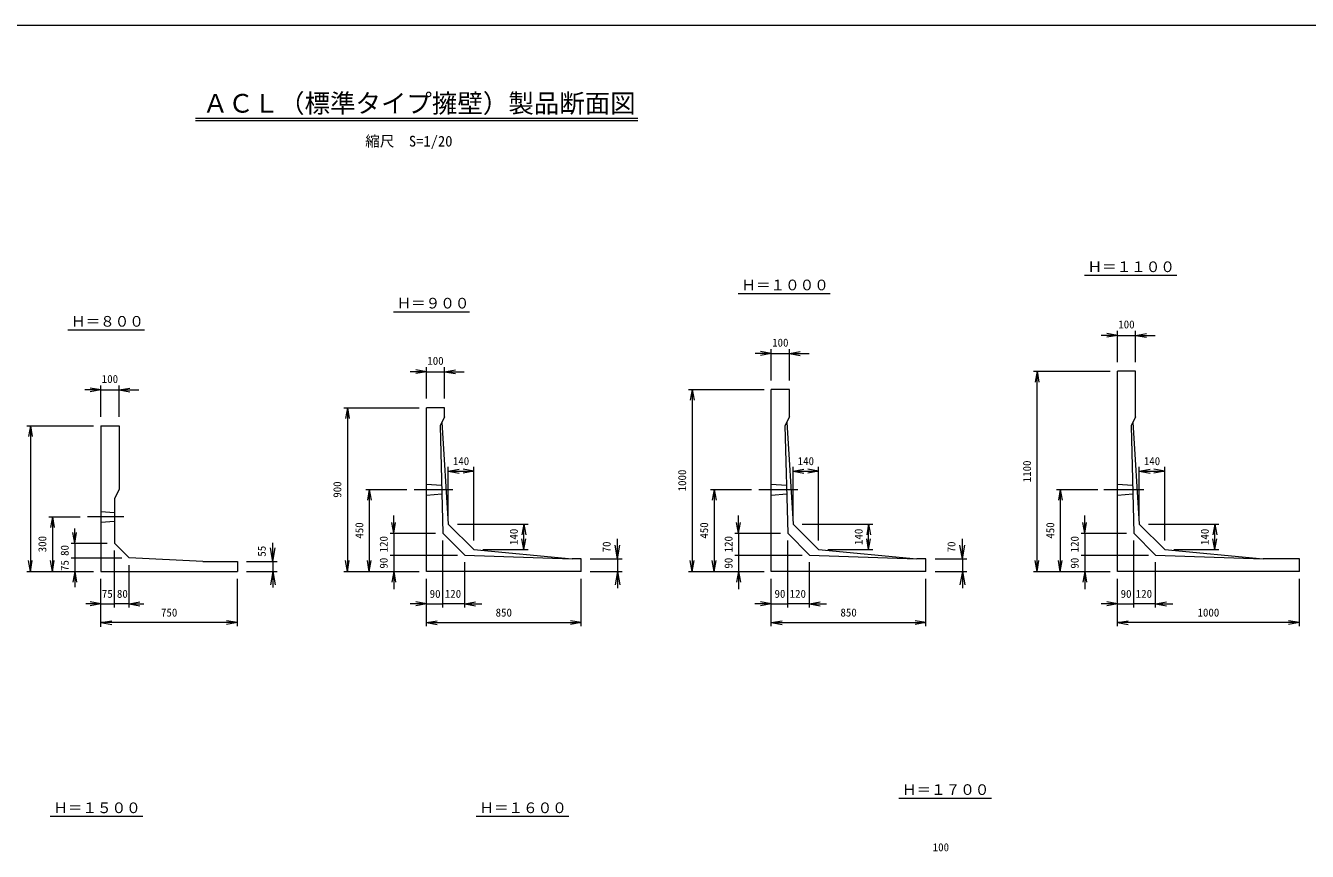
# Model space of a CAD drawing. Units: millimetres, scale not verified. Extents: x 7608 to 29127, y 3804 to 14804.
# Drawn here: x 13481 to 20524, y 10265 to 14804 of the extents above; entities that cross this region are included whole.
import ezdxf
from ezdxf.enums import TextEntityAlignment as Align

# ---------------------------------------------------------------- set-up
doc = ezdxf.new("R2010")
doc.units = ezdxf.units.MM
doc.layers.add('1', color=4, linetype='Continuous', lineweight=18)
doc.styles.add('ＭＳ ゴシック-5.0-0.0', font='')
doc.styles.get('ＭＳ ゴシック-5.0-0.0').set_extended_font_data('ＭＳ ゴシック-5.0-0.0')

msp = doc.modelspace()

# ---------------------------------------------------------------- linework, layer by layer
at = {"layer": '1'}
for p, q in [((23607.91, 14804.343), (7607.91, 14804.343)), ((14413.809, 14296.214), (16844.199, 14296.214)), ((14413.809, 14282.214), (16844.199, 14282.214)), ((19480.546, 13101.476), (19391.497, 13101.476)), ((19480.546, 13101.476), (19421.458, 13111.894)), ((19480.546, 13101.476), (19421.458, 13091.057)), ((19480.546, 12953.89), (19480.546, 13126.476)), ((19480.546, 13101.476), (19580.546, 13101.476)), ((19580.546, 12953.89), (19580.546, 13126.476)), ((19580.546, 13101.476), (19639.635, 13111.894)), ((19580.546, 13101.476), (19688.194, 13101.476)), ((19580.546, 13101.476), (19639.635, 13091.057)), ((17578.479, 13001.476), (17489.429, 13001.476)), ((17578.479, 13001.476), (17519.39, 13011.894)), ((17578.479, 13001.476), (17519.39, 12991.057)), ((17578.479, 12853.89), (17578.479, 13026.476)), ((17578.479, 13001.476), (17678.479, 13001.476)), ((17678.479, 12853.89), (17678.479, 13026.476)), ((17678.479, 13001.476), (17737.567, 13011.894)), ((17678.479, 13001.476), (17786.126, 13001.476)), ((17678.479, 13001.476), (17737.567, 12991.057)), ((15683.549, 12901.476), (15594.5, 12901.476)), ((15683.549, 12901.476), (15624.461, 12911.894)), ((15683.549, 12901.476), (15624.461, 12891.057)), ((15683.549, 12753.89), (15683.549, 12926.476)), ((15683.549, 12901.476), (15783.549, 12901.476)), ((15783.549, 12753.89), (15783.549, 12926.476)), ((15783.549, 12901.476), (15842.638, 12911.894)), ((15783.549, 12901.476), (15891.196, 12901.476)), ((15783.549, 12901.476), (15842.638, 12891.057)), ((19018.733, 12903.89), (19440.546, 12903.89)), ((19038.733, 12903.89), (19028.314, 12844.802)), ((19038.733, 12903.89), (19049.152, 12844.802)), ((19038.733, 11803.89), (19038.733, 12903.89)), ((13894.643, 12653.89), (13894.643, 12826.476)), ((13994.643, 12653.89), (13994.643, 12826.476)), ((13894.643, 12801.476), (13805.594, 12801.476)), ((13894.643, 12801.476), (13835.555, 12811.894)), ((13894.643, 12801.476), (13835.555, 12791.057)), ((13894.643, 12801.476), (13994.643, 12801.476)), ((13994.643, 12801.476), (14053.732, 12811.894)), ((13994.643, 12801.476), (14102.291, 12801.476)), ((13994.643, 12801.476), (14053.732, 12791.057)), ((17123.803, 12803.89), (17538.479, 12803.89)), ((17143.803, 12803.89), (17133.384, 12744.802)), ((17143.803, 12803.89), (17154.222, 12744.802)), ((17143.803, 12803.89), (17143.803, 11803.89)), ((15228.873, 12703.89), (15643.549, 12703.89)), ((15248.873, 12703.89), (15238.455, 12644.802)), ((15248.873, 12703.89), (15259.292, 12644.802)), ((15248.873, 12703.89), (15248.873, 11803.89)), ((13487.158, 12603.89), (13854.643, 12603.89)), ((13507.158, 12603.89), (13496.74, 12544.802)), ((13507.158, 12603.89), (13517.577, 12544.802)), ((13507.158, 12603.89), (13507.158, 11803.89)), ((15758.549, 12603.89), (15773.549, 12013.89)), ((17653.479, 12603.89), (17668.479, 12013.89)), ((19555.546, 12603.89), (19570.546, 12013.89)), ((15803.549, 12103.89), (15803.549, 12378.717)), ((15803.549, 12355.019), (15862.638, 12365.438)), ((15803.549, 12355.019), (15862.638, 12344.6)), ((15803.549, 12355.019), (15943.549, 12355.019)), ((15943.549, 12355.019), (15884.461, 12365.438)), ((15943.549, 12355.019), (15884.461, 12344.6)), ((15943.549, 11973.89), (15943.549, 12378.717)), ((17698.479, 12103.89), (17698.479, 12378.717)), ((17698.479, 12355.019), (17757.567, 12365.438)), ((17698.479, 12355.019), (17757.567, 12344.6)), ((17698.479, 12355.019), (17838.479, 12355.019)), ((17838.479, 12355.019), (17779.39, 12365.438)), ((17838.479, 12355.019), (17779.39, 12344.6)), ((17838.479, 11973.89), (17838.479, 12378.717)), ((19600.546, 12103.89), (19600.546, 12378.717)), ((19600.546, 12355.019), (19659.635, 12365.438)), ((19600.546, 12355.019), (19659.635, 12344.6)), ((19600.546, 12355.019), (19740.546, 12355.019)), ((19740.546, 12355.019), (19681.458, 12365.438)), ((19740.546, 12355.019), (19681.458, 12344.6)), ((19740.546, 11973.89), (19740.546, 12378.717)), ((15683.549, 12283.89), (15766.853, 12277.261)), ((17578.479, 12283.89), (17661.783, 12277.261)), ((19480.546, 12283.89), (19563.851, 12277.261)), ((15349.569, 12253.89), (15575.43, 12253.89)), ((15369.569, 12253.89), (15359.15, 12194.802)), ((15369.569, 12253.89), (15379.988, 12194.802)), ((15369.569, 12253.89), (15369.569, 11803.89)), ((15615.43, 12253.89), (15829.157, 12253.89)), ((15683.549, 12223.89), (15768.039, 12230.615)), ((17244.499, 12253.89), (17470.36, 12253.89)), ((17264.499, 12253.89), (17254.08, 12194.802)), ((17264.499, 12253.89), (17274.918, 12194.802)), ((17264.499, 12253.89), (17264.499, 11803.89)), ((17510.36, 12253.89), (17724.086, 12253.89)), ((17578.479, 12223.89), (17662.969, 12230.615)), ((19146.566, 12253.89), (19372.428, 12253.89)), ((19166.566, 12253.89), (19156.147, 12194.802)), ((19166.566, 12253.89), (19176.985, 12194.802)), ((19166.566, 12253.89), (19166.566, 11803.89)), ((19405.411, 12253.89), (19626.154, 12253.89)), ((19480.546, 12223.89), (19565.037, 12230.615)), ((13894.643, 12133.89), (13969.643, 12127.921)), ((13607.78, 12103.89), (13780.071, 12103.89)), ((13627.78, 12103.89), (13617.361, 12044.802)), ((13627.78, 12103.89), (13638.198, 12044.802)), ((13627.78, 12103.89), (13627.78, 11803.89)), ((14020.166, 12103.89), (13820.071, 12103.89)), ((13894.643, 12073.89), (13969.643, 12079.859)), ((15503.675, 12013.89), (15493.256, 12072.979)), ((15503.675, 12013.89), (15503.675, 12111.868)), ((15503.675, 12013.89), (15514.094, 12072.979)), ((15853.549, 12063.89), (16241.668, 12063.89)), ((16218.583, 12063.89), (16208.164, 12004.802)), ((16218.583, 12063.89), (16229.001, 12004.802)), ((16218.583, 11923.89), (16218.583, 12063.89)), ((17398.605, 12013.89), (17388.186, 12072.979)), ((17398.605, 12013.89), (17398.605, 12111.868)), ((17398.605, 12013.89), (17409.024, 12072.979)), ((17748.479, 12063.89), (18136.598, 12063.89)), ((18113.512, 12063.89), (18103.093, 12004.802)), ((18113.512, 12063.89), (18123.931, 12004.802)), ((18113.512, 11923.89), (18113.512, 12063.89)), ((19300.672, 12013.89), (19290.254, 12072.979)), ((19300.672, 12013.89), (19300.672, 12111.868)), ((19300.672, 12013.89), (19311.091, 12072.979)), ((19650.546, 12063.89), (20038.666, 12063.89)), ((20015.58, 12063.89), (20005.161, 12004.802)), ((20015.58, 12063.89), (20025.999, 12004.802)), ((20015.58, 11923.89), (20015.58, 12063.89)), ((13750.643, 11958.89), (13740.224, 12017.979)), ((13750.643, 11958.89), (13750.643, 12039.902)), ((13750.643, 11958.89), (13761.062, 12017.979)), ((15483.675, 12013.89), (15733.549, 12013.89)), ((15503.675, 12013.89), (15503.675, 11893.89)), ((15773.549, 12013.89), (15893.549, 11893.89)), ((15773.549, 11605.53), (15773.549, 11973.89)), ((16218.583, 11923.89), (16208.164, 11982.979)), ((16218.583, 11923.89), (16229.001, 11982.979)), ((16733.549, 11873.89), (16733.549, 11983.457)), ((17378.605, 12013.89), (17628.479, 12013.89)), ((17398.605, 12013.89), (17398.605, 11893.89)), ((17668.479, 12013.89), (17788.479, 11893.89)), ((17668.479, 11605.53), (17668.479, 11973.89)), ((18113.512, 11923.89), (18103.093, 11982.979)), ((18113.512, 11923.89), (18123.931, 11982.979)), ((18628.479, 11873.89), (18628.479, 11983.457)), ((19280.672, 12013.89), (19530.546, 12013.89)), ((19300.672, 12013.89), (19300.672, 11893.89)), ((19570.546, 12013.89), (19690.546, 11893.89)), ((19570.546, 11605.53), (19570.546, 11973.89)), ((20015.58, 11923.89), (20005.161, 11982.979)), ((20015.58, 11923.89), (20025.999, 11982.979)), ((13730.643, 11958.89), (13929.643, 11958.89)), ((13750.643, 11958.89), (13750.643, 11878.89)), ((13969.643, 11605.53), (13969.643, 11918.89)), ((14838.62, 11858.89), (14825.596, 11932.751)), ((14838.62, 11858.89), (14838.62, 11960.023)), ((14838.62, 11858.89), (14851.643, 11932.751)), ((15993.549, 11923.89), (16241.668, 11923.89)), ((16733.549, 11873.89), (16720.526, 11947.751)), ((16733.549, 11873.89), (16746.573, 11947.751)), ((17888.479, 11923.89), (18136.598, 11923.89)), ((18628.479, 11873.89), (18615.455, 11947.751)), ((18628.479, 11873.89), (18641.503, 11947.751)), ((19790.546, 11923.89), (20038.666, 11923.89)), ((13507.158, 11803.89), (13496.74, 11862.979)), ((13507.158, 11803.89), (13517.577, 11862.979)), ((13627.78, 11803.89), (13617.361, 11862.979)), ((13627.78, 11803.89), (13638.198, 11862.979)), ((13730.643, 11878.89), (14009.643, 11878.89)), ((13750.643, 11878.89), (13750.643, 11803.89)), ((14049.643, 11605.53), (14049.643, 11838.89)), ((14694.643, 11858.89), (14863.62, 11858.89)), ((14838.62, 11858.89), (14838.62, 11803.89)), ((15248.873, 11803.89), (15238.455, 11862.979)), ((15248.873, 11803.89), (15259.292, 11862.979)), ((15369.569, 11803.89), (15359.15, 11862.979)), ((15369.569, 11803.89), (15379.988, 11862.979)), ((15483.675, 11893.89), (15853.549, 11893.89)), ((15503.675, 11893.89), (15503.675, 11803.89)), ((15893.549, 11893.89), (16483.549, 11873.89)), ((15893.549, 11605.53), (15893.549, 11853.89)), ((16583.549, 11873.89), (16758.549, 11873.89)), ((16733.549, 11873.89), (16733.549, 11803.89)), ((17143.803, 11803.89), (17133.384, 11862.979)), ((17143.803, 11803.89), (17154.222, 11862.979)), ((17264.499, 11803.89), (17254.08, 11862.979)), ((17264.499, 11803.89), (17274.918, 11862.979)), ((17378.605, 11893.89), (17748.479, 11893.89)), ((17398.605, 11893.89), (17398.605, 11803.89)), ((17788.479, 11893.89), (18378.479, 11873.89)), ((17788.479, 11605.53), (17788.479, 11853.89)), ((18478.479, 11873.89), (18653.479, 11873.89)), ((18628.479, 11873.89), (18628.479, 11803.89)), ((19038.733, 11803.89), (19028.314, 11862.979)), ((19038.733, 11803.89), (19049.152, 11862.979)), ((19166.566, 11803.89), (19156.147, 11862.979)), ((19166.566, 11803.89), (19176.985, 11862.979)), ((19280.672, 11893.89), (19650.546, 11893.89)), ((19300.672, 11893.89), (19300.672, 11803.89)), ((19690.546, 11893.89), (20280.546, 11873.89)), ((19690.546, 11605.53), (19690.546, 11853.89)), ((13487.158, 11803.89), (13854.643, 11803.89)), ((13750.643, 11803.89), (13740.224, 11744.802)), ((13750.643, 11803.89), (13750.643, 11718.086)), ((13750.643, 11803.89), (13761.062, 11744.802)), ((13894.643, 11498.52), (13894.643, 11763.89)), ((14644.643, 11502.483), (14644.643, 11763.89)), ((14694.643, 11803.89), (14863.62, 11803.89)), ((14838.62, 11803.89), (14825.596, 11730.03)), ((14838.62, 11803.89), (14838.62, 11715.022)), ((14838.62, 11803.89), (14851.643, 11730.03)), ((15228.873, 11803.89), (15643.549, 11803.89)), ((15503.675, 11803.89), (15493.256, 11744.802)), ((15503.675, 11803.89), (15503.675, 11705.801)), ((15503.675, 11803.89), (15514.094, 11744.802)), ((15683.549, 11502.483), (15683.549, 11763.89)), ((16533.549, 11502.483), (16533.549, 11763.89)), ((16583.549, 11803.89), (16758.549, 11803.89)), ((16733.549, 11803.89), (16720.526, 11730.03)), ((16733.549, 11803.89), (16733.549, 11710.983)), ((16733.549, 11803.89), (16746.573, 11730.03)), ((17123.803, 11803.89), (17538.479, 11803.89)), ((17398.605, 11803.89), (17388.186, 11744.802)), ((17398.605, 11803.89), (17398.605, 11705.801)), ((17398.605, 11803.89), (17409.024, 11744.802)), ((17578.479, 11502.483), (17578.479, 11763.89)), ((18428.479, 11502.483), (18428.479, 11763.89)), ((18478.479, 11803.89), (18653.479, 11803.89)), ((18628.479, 11803.89), (18615.455, 11730.03)), ((18628.479, 11803.89), (18628.479, 11710.983)), ((18628.479, 11803.89), (18641.503, 11730.03)), ((19018.733, 11803.89), (19440.546, 11803.89)), ((19300.672, 11803.89), (19290.254, 11744.802)), ((19300.672, 11803.89), (19300.672, 11705.801)), ((19300.672, 11803.89), (19311.091, 11744.802)), ((19480.546, 11502.483), (19480.546, 11763.89)), ((20480.546, 11502.483), (20480.546, 11763.89)), ((13894.643, 11625.53), (13811.625, 11625.53)), ((13894.643, 11625.53), (13835.555, 11635.949)), ((13894.643, 11625.53), (13835.555, 11615.111)), ((13894.643, 11625.53), (13969.643, 11625.53)), ((14049.643, 11625.53), (13969.643, 11625.53)), ((14049.643, 11625.53), (14108.732, 11635.949)), ((14049.643, 11625.53), (14130.684, 11625.53)), ((14049.643, 11625.53), (14108.732, 11615.111)), ((15683.549, 11625.53), (15593.888, 11625.53)), ((15683.549, 11625.53), (15624.461, 11635.949)), ((15683.549, 11625.53), (15624.461, 11615.111)), ((15683.549, 11625.53), (15773.549, 11625.53)), ((15893.549, 11625.53), (15773.549, 11625.53)), ((15893.549, 11625.53), (15952.638, 11635.949)), ((15893.549, 11625.53), (15987.693, 11625.53)), ((15893.549, 11625.53), (15952.638, 11615.111)), ((17578.479, 11625.53), (17488.818, 11625.53)), ((17578.479, 11625.53), (17519.39, 11635.949)), ((17578.479, 11625.53), (17519.39, 11615.111)), ((17578.479, 11625.53), (17668.479, 11625.53)), ((17788.479, 11625.53), (17668.479, 11625.53)), ((17788.479, 11625.53), (17847.567, 11635.949)), ((17788.479, 11625.53), (17882.623, 11625.53)), ((17788.479, 11625.53), (17847.567, 11615.111)), ((19480.546, 11625.53), (19390.885, 11625.53)), ((19480.546, 11625.53), (19421.458, 11635.949)), ((19480.546, 11625.53), (19421.458, 11615.111)), ((19480.546, 11625.53), (19570.546, 11625.53)), ((19690.546, 11625.53), (19570.546, 11625.53)), ((19690.546, 11625.53), (19749.635, 11635.949)), ((19690.546, 11625.53), (19784.69, 11625.53)), ((19690.546, 11625.53), (19749.635, 11615.111)), ((13894.643, 11522.483), (13953.732, 11532.902)), ((13894.643, 11522.483), (13953.732, 11512.064)), ((14644.643, 11522.483), (13894.643, 11522.483)), ((14644.643, 11522.483), (14585.555, 11532.902)), ((14644.643, 11522.483), (14585.555, 11512.064)), ((15683.549, 11522.483), (15742.638, 11532.902)), ((15683.549, 11522.483), (15742.638, 11512.064)), ((15683.549, 11522.483), (16533.549, 11522.483)), ((16533.549, 11522.483), (16474.461, 11532.902)), ((16533.549, 11522.483), (16474.461, 11512.064)), ((17578.479, 11522.483), (17637.567, 11532.902)), ((17578.479, 11522.483), (17637.567, 11512.064)), ((17578.479, 11522.483), (18428.479, 11522.483)), ((18428.479, 11522.483), (18369.39, 11532.902)), ((18428.479, 11522.483), (18369.39, 11512.064)), ((19480.546, 11522.483), (19539.635, 11532.902)), ((19480.546, 11522.483), (19539.635, 11512.064)), ((20480.546, 11522.483), (19480.546, 11522.483)), ((20480.546, 11522.483), (20421.458, 11532.902)), ((20480.546, 11522.483), (20421.458, 11512.064))]:
    msp.add_line(p, q, dxfattribs=at)
at = {"layer": '1', "color": 2}
for p, q in [((19298.775, 13431.665), (19807.338, 13431.665)), ((17396.708, 13331.665), (17901.121, 13331.665)), ((15501.778, 13231.665), (15920.106, 13231.665)), ((13712.872, 13131.665), (14133.404, 13131.665)), ((19480.546, 11803.89), (19480.546, 12903.89)), ((19580.546, 12903.89), (19480.546, 12903.89)), ((19580.546, 12653.89), (19580.546, 12903.89)), ((17578.479, 11803.89), (17578.479, 12803.89)), ((17678.479, 12803.89), (17578.479, 12803.89)), ((17678.479, 12653.89), (17678.479, 12803.89)), ((15683.549, 11803.89), (15683.549, 12703.89)), ((15783.549, 12703.89), (15683.549, 12703.89)), ((15783.549, 12653.89), (15783.549, 12703.89)), ((15783.549, 12653.89), (15758.549, 12603.89)), ((15768.819, 12624.43), (15803.549, 12063.89)), ((17678.479, 12653.89), (17653.479, 12603.89)), ((17663.749, 12624.43), (17698.479, 12063.89)), ((19580.546, 12653.89), (19555.546, 12603.89)), ((19565.816, 12624.43), (19600.546, 12063.89)), ((13894.643, 12603.89), (13894.643, 11803.89)), ((13894.643, 12603.89), (13994.643, 12603.89)), ((13994.643, 12603.89), (13994.643, 12253.89)), ((13994.643, 12253.89), (13969.643, 12203.89)), ((13969.643, 12203.89), (13969.643, 11958.89)), ((15803.549, 12063.89), (15943.549, 11923.89)), ((17698.479, 12063.89), (17838.479, 11923.89)), ((19600.546, 12063.89), (19740.546, 11923.89)), ((13969.643, 11958.89), (14049.643, 11878.89)), ((15943.549, 11923.89), (16483.549, 11873.89)), ((17838.479, 11923.89), (18378.479, 11873.89)), ((19740.546, 11923.89), (20280.546, 11873.89)), ((14454.643, 11858.89), (14049.643, 11878.89)), ((14454.643, 11858.89), (14644.643, 11858.89)), ((14644.643, 11858.89), (14644.643, 11803.89)), ((16533.549, 11873.89), (16483.549, 11873.89)), ((16533.549, 11803.89), (16533.549, 11873.89)), ((18428.479, 11873.89), (18378.479, 11873.89)), ((18428.479, 11803.89), (18428.479, 11873.89)), ((20480.546, 11873.89), (20280.546, 11873.89)), ((20480.546, 11803.89), (20480.546, 11873.89)), ((13894.643, 11803.89), (14644.643, 11803.89)), ((16533.549, 11803.89), (15683.549, 11803.89)), ((18428.479, 11803.89), (17578.479, 11803.89)), ((20480.546, 11803.89), (19480.546, 11803.89)), ((18279.098, 10557.394), (18787.66, 10557.394)), ((13615.586, 10457.394), (14124.148, 10457.394)), ((15956.934, 10457.394), (16465.496, 10457.394))]:
    msp.add_line(p, q, dxfattribs=at)

# ---------------------------------------------------------------- texts
at = {"layer": '1', "color": 7, "style": 'ＭＳ ゴシック-5.0-0.0'}
for s, height, p in [('ＡＣＬ（標準タイプ擁壁）製品断面図', 102.6, (14454.072, 14295.084)), ('縮尺\u3000S=1/20', 58.65, (15347.018, 14122.114)), ('Ｈ＝１１００', 58.65, (19316.398, 13431.665)), ('Ｈ＝１０００', 58.65, (17414.33, 13331.665)), ('Ｈ＝９００', 58.65, (15519.4, 13231.665)), ('Ｈ＝８００', 58.65, (13730.494, 13131.665)), ('100', 43.99, (19485.2, 13126.487)), ('100', 43.99, (17583.132, 13026.487)), ('100', 43.99, (15688.202, 12926.487)), ('100', 43.99, (13899.296, 12826.487)), ('140', 43.99, (15828.549, 12375.019)), ('140', 43.99, (17723.479, 12375.019)), ('140', 43.99, (19625.546, 12375.019)), ('75', 43.99, (13899.815, 11645.53)), ('80', 43.99, (13982.494, 11645.53)), ('90', 43.99, (15701.178, 11645.53)), ('120', 43.99, (15784.272, 11645.53)), ('90', 43.99, (17596.108, 11645.53)), ('120', 43.99, (17679.202, 11645.53)), ('90', 43.99, (19498.175, 11645.53)), ('120', 43.99, (19581.269, 11645.53)), ('750', 43.99, (14224.643, 11542.483)), ('850', 43.99, (16063.549, 11542.483)), ('850', 43.99, (17958.479, 11542.483)), ('1000', 43.99, (19920.546, 11542.483)), ('Ｈ＝１７００', 58.65, (18296.72, 10557.394)), ('Ｈ＝１５００', 58.65, (13633.208, 10457.394)), ('Ｈ＝１６００', 58.65, (15974.556, 10457.394)), ('100', 43.99, (18465.522, 10252.217))]:
    msp.add_text(s, height=height, dxfattribs=at).set_placement(p, align=Align.BOTTOM_LEFT)
for s, p in [('1100', (19018.733, 12293.89)), ('1000', (17123.803, 12243.89)), ('900', (15228.873, 12208.89)), ('450', (15349.569, 11983.89)), ('450', (17244.499, 11983.89)), ('450', (19146.566, 11983.89)), ('300', (13607.78, 11908.89)), ('120', (15483.675, 11908.447)), ('140', (16198.583, 11948.89)), ('120', (17378.605, 11908.447)), ('140', (18093.512, 11948.89)), ('120', (19280.672, 11908.447)), ('140', (19995.58, 11948.89)), ('80', (13730.643, 11888.956)), ('55', (14813.62, 11885.032)), ('70', (16708.578, 11908.478)), ('70', (18603.508, 11908.478)), ('75', (13730.643, 11806.277)), ('90', (15483.675, 11819.222)), ('90', (17378.605, 11819.222)), ('90', (19280.672, 11819.222))]:
    msp.add_text(s, height=43.99, rotation=90, dxfattribs=at).set_placement(p, align=Align.BOTTOM_LEFT)

doc.saveas('drawing.dxf')
